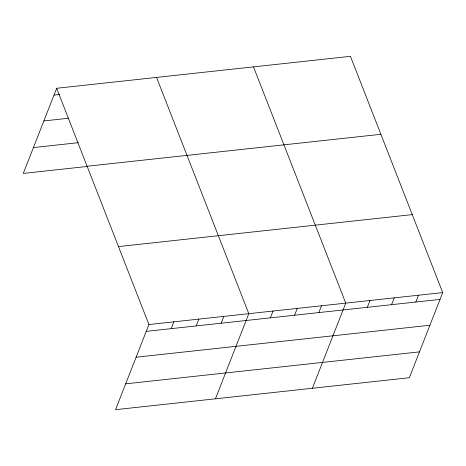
<?xml version="1.0" encoding="UTF-8"?>
<svg xmlns="http://www.w3.org/2000/svg" width="466" height="466" viewBox="0 0 466 466"><rect width="100%" height="100%" fill="white"/><g stroke="black" fill="none" stroke-linecap="round" stroke-linejoin="round"><path stroke-width="0.7" d="M56.66 88.278L148.916 324.54L115.551 409.672L409.34 377.722L442.7 292.59L350.449 56.328L56.66 88.278L23.3 173.41L87.515 166.426M171.214 328.647L173.888 321.825M196.186 325.926L198.86 319.111M221.158 323.212L223.831 316.397M215.438 398.809L248.803 313.676L156.547 77.414M270.367 317.859L273.041 311.043M294.605 315.226L297.279 308.405M318.843 312.587L321.517 305.772M312.389 388.265L345.749 303.133L253.498 66.871M367.319 307.315L369.987 300.5M391.557 304.682L394.224 297.861M415.788 302.044L418.462 295.228M53.992 95.099L59.7 94.476M43.862 120.939L68.834 118.224M33.43 147.565L78.375 142.678M87.107 166.245L380.891 134.295M118.469 246.578L412.259 214.622M148.916 324.54L442.7 292.59M146.242 331.361L440.026 299.411M136.113 357.201L429.902 325.251M125.68 383.827L419.464 351.877"/></g></svg>
